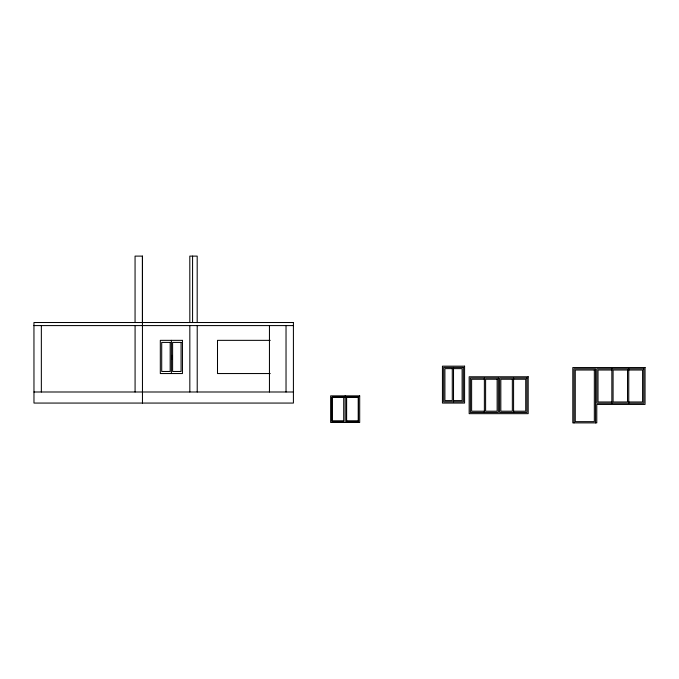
<?xml version="1.0" encoding="UTF-8"?>
<svg xmlns="http://www.w3.org/2000/svg" width="679" height="679" viewBox="0 0 679 679"><rect width="100%" height="100%" fill="white"/><g stroke="black" fill="none" stroke-linecap="round" stroke-linejoin="round"><path stroke-width="1.02" d="M142.437 322.517L142.437 256.11L135.062 256.11L135.062 322.517M33.95 325.589L293.413 325.589M270.242 340.349L217.501 340.349L217.501 373.543L270.242 373.543M171.651 355.796L172.339 355.796M171.651 356.95L172.339 356.95M453.513 368.629L462.119 368.629L462.119 400.602L453.513 400.602M611.847 370.013L598.012 370.013L598.012 401.985L611.847 401.985M628.754 370.013L642.589 370.013L642.589 401.985L628.754 401.985M484.373 379.247L471.616 379.247L471.616 411.202L484.373 411.202M513.579 379.23L525.724 379.23L525.724 411.202L513.579 411.202M33.975 391.995L293.455 391.995M345.17 397.071L331.853 397.071L331.853 421.277L343.718 421.277L343.718 397.071M343.718 397.308L332.099 397.308L332.099 421.031L343.718 421.031M346.621 397.308L358.24 397.308L358.24 421.031L346.621 421.031M628.754 368.782L628.754 403.216M611.847 368.782L611.847 403.216M595.559 422.89L595.559 368.782L574.035 368.782L574.035 422.89M513.579 377.999L513.579 412.433M484.373 377.999L484.373 412.433M453.513 367.398L453.513 401.832M346.621 396.884L346.621 421.464M345.17 395.857L345.17 422.482M286.029 325.589L286.029 391.995M269.453 325.589L269.453 391.995M197.19 322.517L197.19 256.11L189.806 256.11L189.831 322.517M197.216 325.589L197.216 391.995M192.573 256.11L192.573 322.517M189.831 325.589L189.831 391.995M171.388 340.349L171.388 373.543M142.437 256.11L142.463 403.063M135.079 325.589L135.079 391.995M41.351 325.589L41.351 391.995M293.413 322.517L33.95 322.517L33.975 403.063L293.413 403.063L293.413 322.517M182.456 340.349L160.32 340.349L160.32 373.543L182.456 373.543L182.456 340.349M170.183 342.42L161.704 342.42L161.704 371.472L170.183 371.472L170.183 342.42M181.072 342.42L172.602 342.42L172.602 371.472L181.072 371.472L181.072 342.42M172.339 355.465L171.651 355.465L171.651 358.936L172.339 358.936L172.339 355.465M464.58 366.168L442.445 366.168L442.445 403.063L464.58 403.063L464.58 366.168M463.35 367.398L443.676 367.398L443.676 401.832L463.35 401.832L463.35 367.398M645.05 367.551L572.804 367.551L572.804 422.89L596.782 422.89L596.782 404.438L645.05 404.438L645.05 367.551M452.282 368.629L444.906 368.629L444.906 400.602L452.282 400.602L452.282 368.629M643.819 368.782L596.782 368.782L596.782 403.216L643.819 403.216L643.819 368.782M594.329 370.013L575.266 370.013L575.266 421.659L594.329 421.659L594.329 370.013M627.523 370.013L613.078 370.013L613.078 401.985L627.523 401.985L627.523 370.013M528.186 376.777L469.164 376.777L469.164 413.664L528.186 413.664L528.186 376.777M498.361 377.999L470.386 377.999L470.386 412.433L498.361 412.433L498.361 377.999M526.955 377.999L499.591 377.999L499.591 412.433L526.955 412.433L526.955 377.999M497.138 379.23L485.604 379.23L485.604 411.202L497.138 411.202L497.138 379.23M512.348 379.23L500.822 379.23L500.822 411.202L512.348 411.202L512.348 379.23M359.692 395.857L330.648 395.857L330.648 422.482L359.692 422.482L359.692 395.857M358.487 397.071L346.451 397.071L346.451 421.277L358.487 421.277L358.487 397.071"/></g></svg>
